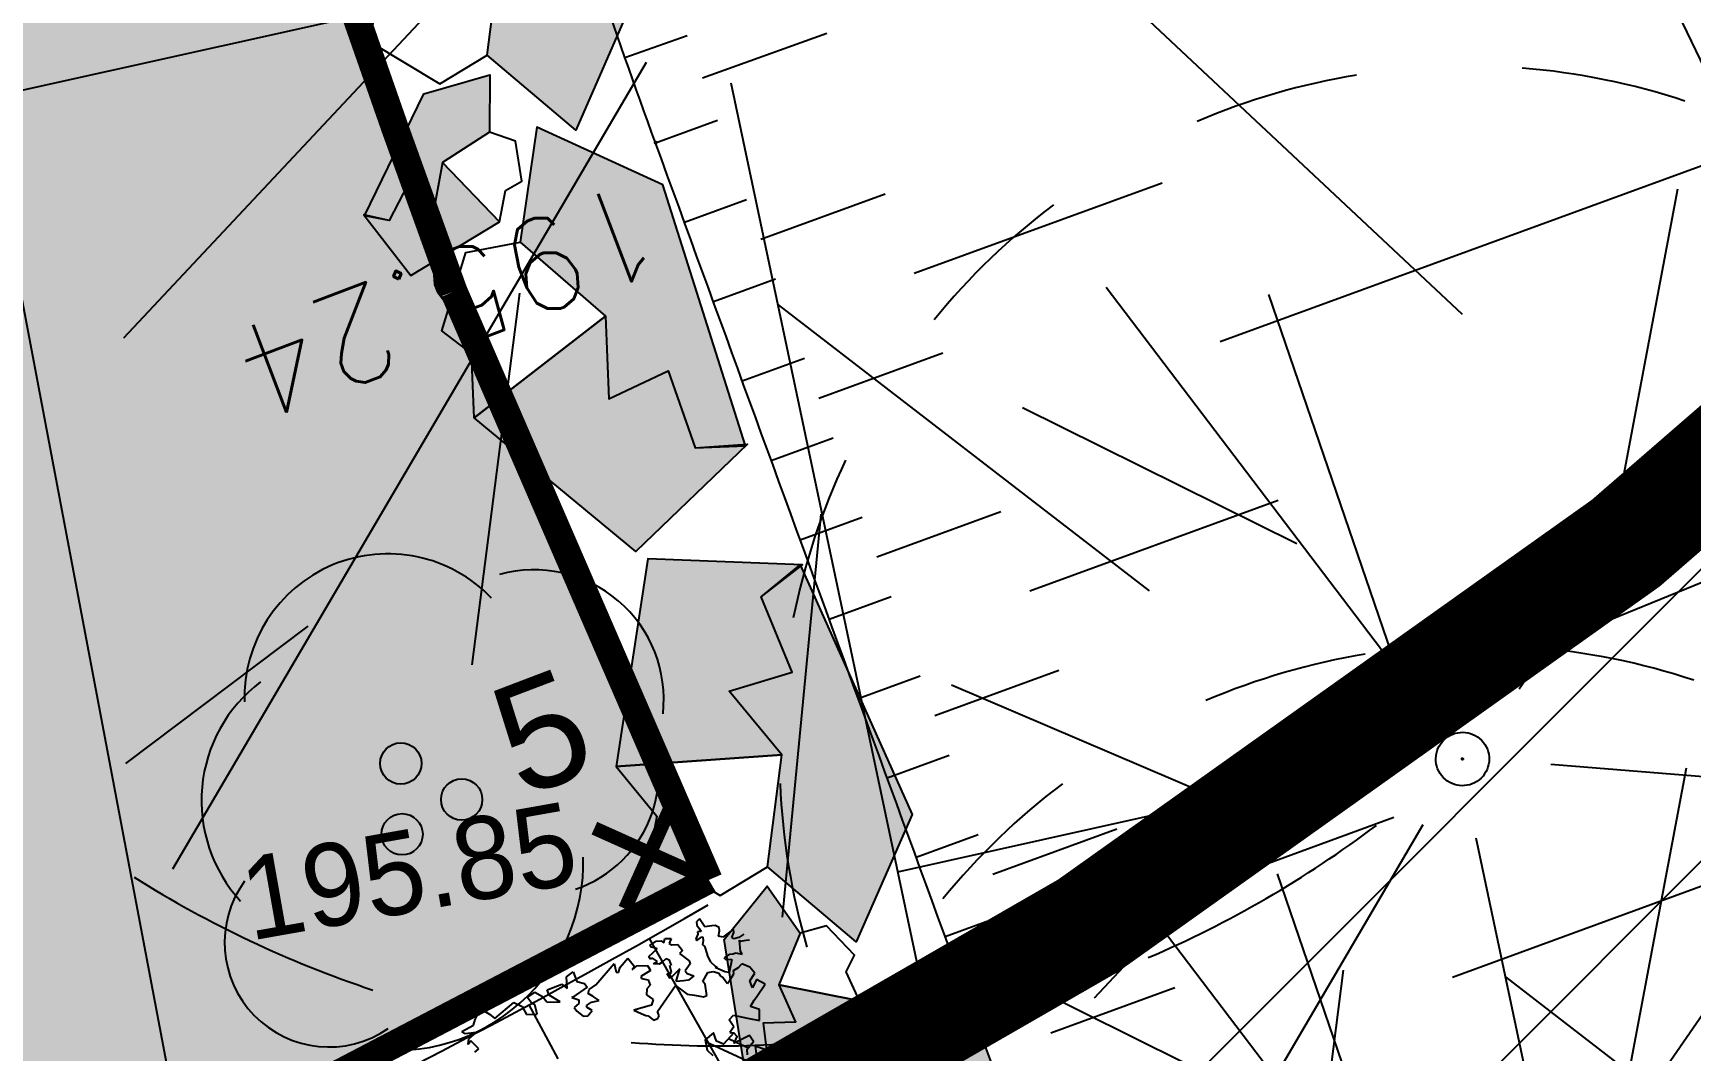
# Model space of a CAD drawing. Header units: metres. Extents: x 1841041 to 1841282, y 5171502 to 5171751.
# Drawn here: x 1841215.43 to 1841221.45, y 5171549.49 to 5171553.18 of the extents above; entities that cross this region are included whole.
import ezdxf
from ezdxf.lldxf.tags import DXFTag

# ---------------------------------------------------------------- set-up
doc = ezdxf.new("R2010")
doc.units = ezdxf.units.M
doc.header["$PDSIZE"] = -0.004
for name, color, linetype, true_color in [('Fond topo - ESPACE_BOISE', 7, 'Continuous', 0x4f7f3f), ('Fond topo - TAL', 7, 'Continuous', 0x7f3f00), ('Fond topo - TAL_HAC', 7, 'Continuous', 0xa57c00), ('Fond topo - VEG', 3, 'Continuous', 0x00ff00), ('SA - arbuste', 7, 'Continuous', 0x008000), ('SA - béton balayé', 7, 'Continuous', 0xc0c0c0), ('SA - clôture', 7, 'DIVISE2', 0x800080), ('SA - EBC', 7, 'Continuous', 0x4f7f3f), ('SA - gazon', 7, 'Continuous', 0xccffcc), ('SA - haie séparative', 7, 'Continuous', 0x008000), ('SA - Limite terrain', 1, 'LIMITE_CADASTRALE', 0xff0000)]:
    doc.layers.add(name, color=color, linetype=linetype, true_color=true_color)
doc.layers.add('Fond topo - P', color=3, linetype='Continuous', lineweight=50, true_color=0x00ff00)
doc.layers.add('Fond topo - Z_500', color=1, linetype='Continuous', lineweight=9, true_color=0xff0000)
for name, color, linetype in [('SA - Bâtiment C', 7, 'Continuous'), ('SA - nivellement', 7, 'Continuous'), ('SA - rochers', 7, 'Continuous'), ('SA - Talus', 7, 'Continuous')]:
    doc.layers.add(name, color=color, linetype=linetype)
doc.styles.add('ArialA', font='arial.ttf')
doc.styles.add('Eurostile', font='arial.ttf')
doc.styles.add('SIMPLEX', font='simplex_.ttf', dxfattribs={"height": 1.25})
tags = doc.linetypes.add('CACHE2', pattern=[4.7625, 3.175, -1.5875]).pattern_tags.tags
tags[6:7] = [DXFTag(74, 4), DXFTag(75, 0), DXFTag(340, '0'), DXFTag(46, 0.0), DXFTag(50, 0.0), DXFTag(44, 0.0), DXFTag(45, 0.0)]
tags[4:5] = [DXFTag(74, 4), DXFTag(75, 0), DXFTag(340, '0'), DXFTag(46, 0.0), DXFTag(50, 0.0), DXFTag(44, 0.0), DXFTag(45, 0.0)]
tags = doc.linetypes.add('DIVISE2', pattern=[15.875, 6.35, -3.175, 0, -3.175, 0, -3.175]).pattern_tags.tags
tags[14:15] = [DXFTag(74, 4), DXFTag(75, 0), DXFTag(340, '0'), DXFTag(46, 0.0), DXFTag(50, 0.0), DXFTag(44, 0.0), DXFTag(45, 0.0)]
tags[12:13] = [DXFTag(74, 4), DXFTag(75, 0), DXFTag(340, '0'), DXFTag(46, 0.0), DXFTag(50, 0.0), DXFTag(44, 0.0), DXFTag(45, 0.0)]
tags[10:11] = [DXFTag(74, 4), DXFTag(75, 0), DXFTag(340, '0'), DXFTag(46, 0.0), DXFTag(50, 0.0), DXFTag(44, 0.0), DXFTag(45, 0.0)]
tags[8:9] = [DXFTag(74, 4), DXFTag(75, 0), DXFTag(340, '0'), DXFTag(46, 0.0), DXFTag(50, 0.0), DXFTag(44, 0.0), DXFTag(45, 0.0)]
tags[6:7] = [DXFTag(74, 4), DXFTag(75, 0), DXFTag(340, '0'), DXFTag(46, 0.0), DXFTag(50, 0.0), DXFTag(44, 0.0), DXFTag(45, 0.0)]
tags[4:5] = [DXFTag(74, 4), DXFTag(75, 0), DXFTag(340, '0'), DXFTag(46, 0.0), DXFTag(50, 0.0), DXFTag(44, 0.0), DXFTag(45, 0.0)]
tags = doc.linetypes.add('L1', pattern=[1, 0.6, -0.4]).pattern_tags.tags
tags[6:7] = [DXFTag(74, 4), DXFTag(75, 0), DXFTag(340, '0'), DXFTag(46, 0.0), DXFTag(50, 0.0), DXFTag(44, 0.0), DXFTag(45, 0.0)]
tags[4:5] = [DXFTag(74, 4), DXFTag(75, 0), DXFTag(340, '0'), DXFTag(46, 0.0), DXFTag(50, 0.0), DXFTag(44, 0.0), DXFTag(45, 0.0)]
tags = doc.linetypes.add('L8', pattern=[0.225, 0.15, -0.075]).pattern_tags.tags
tags[6:7] = [DXFTag(74, 4), DXFTag(75, 0), DXFTag(340, '0'), DXFTag(46, 0.0), DXFTag(50, 0.0), DXFTag(44, 0.0), DXFTag(45, 0.0)]
tags[4:5] = [DXFTag(74, 4), DXFTag(75, 0), DXFTag(340, '0'), DXFTag(46, 0.0), DXFTag(50, 0.0), DXFTag(44, 0.0), DXFTag(45, 0.0)]
tags = doc.linetypes.add('LIMITE_CADASTRALE', pattern=[13, 8, -2, 1, -2]).pattern_tags.tags
tags[10:11] = [DXFTag(74, 4), DXFTag(75, 0), DXFTag(340, '0'), DXFTag(46, 0.0), DXFTag(50, 0.0), DXFTag(44, 0.0), DXFTag(45, 0.0)]
tags[8:9] = [DXFTag(74, 4), DXFTag(75, 0), DXFTag(340, '0'), DXFTag(46, 0.0), DXFTag(50, 0.0), DXFTag(44, 0.0), DXFTag(45, 0.0)]
tags[6:7] = [DXFTag(74, 4), DXFTag(75, 0), DXFTag(340, '0'), DXFTag(46, 0.0), DXFTag(50, 0.0), DXFTag(44, 0.0), DXFTag(45, 0.0)]
tags[4:5] = [DXFTag(74, 4), DXFTag(75, 0), DXFTag(340, '0'), DXFTag(46, 0.0), DXFTag(50, 0.0), DXFTag(44, 0.0), DXFTag(45, 0.0)]

# ---------------------------------------------------------------- blocks, each defined once
blk = doc.blocks.new('MENSURA_TALSYM_6')
at = {"layer": 'SA - Talus'}
for p, q in [((1841218.008, 5171549.2937), (1841217.6673, 5171549.8973)), ((1841217.3348, 5171549.46), (1841217.2294, 5171549.6561))]:
    blk.add_line(p, q, dxfattribs=at)
blk = doc.blocks.new('PTOPO')
at = {"color": 0, "ltscale": 2}
blk.add_point((0, 0), dxfattribs=at)
blk = doc.blocks.new('VEG12')
at = {"color": 0, "ltscale": 2}
for p, q in [((0.01815, 0.05741), (0.10044, 0.47294)), ((0.0575, 0.25344), (0.14552, 0.41471)), ((0.0379, 0.15846), (-0.06593, 0.34415)), ((-0.15879, 0.08602), (-0.24599, 0.28459)), ((0.04981, 0.03382), (0.39157, 0.28589)), ((0.14389, 0.10747), (0.23003, 0.25397)), ((0.29175, 0.20862), (0.39237, 0.2333)), ((0.12292, -0.02993), (0.31723, 0.0554)), ((0.05756, -0.01767), (0.41194, -0.08414))]:
    blk.add_line(p, q, dxfattribs=at)
at = {"ltscale": 2}
for start, end in [(90, 103.84615), (62.30769, 76.15385), (117.69231, 131.53846), (34.61538, 48.46154)]:
    blk.add_arc((0, 0), 0.49698, start, end, dxfattribs=at)
blk = doc.blocks.new('VEG12A')
at = {"color": 0, "ltscale": 2}
for p, q in [((0.0182, 0.0574), (0.1004, 0.4729)), ((0.0379, 0.1585), (-0.0659, 0.3441)), ((0.0498, 0.0338), (0.3916, 0.2859)), ((0.1439, 0.1075), (0.23, 0.254)), ((-0.0523, 0.0298), (-0.3836, 0.2046)), ((0.1229, -0.0299), (0.3172, 0.0554)), ((0.0576, -0.0177), (0.4119, -0.0841)), ((-0.0527, -0.0292), (-0.4124, -0.2566)), ((-0.0936, -0.0498), (-0.2956, -0.0465)), ((0.1841, -0.0476), (0.3231, -0.1928)), ((0.0183, -0.0574), (0.1076, -0.4128)), ((0.0226, -0.0796), (0.0016, -0.3618)), ((-0.1518, -0.0948), (-0.3, -0.3159)), ((0.0537, -0.1885), (0.1973, -0.3567))]:
    blk.add_line(p, q, dxfattribs=at)
at = {"ltscale": 2}
for start, end in [(339.2308, 353.0769), (311.5385, 325.3846), (228.4615, 242.3077), (283.8462, 297.6923), (256.1538, 270)]:
    blk.add_arc((0, 0), 0.497, start, end, dxfattribs=at)
blk = doc.blocks.new('VEG14A')
at = {"ltscale": 2, "flags": 128}
for points in [[(0.5, 0, -1), (-0.5, 0, -1)], [(0.016, 0, -1), (-0.016, 0, -1)]]:
    blk.add_lwpolyline(points, format="xyb", close=True, dxfattribs=at)

msp = doc.modelspace()

# ---------------------------------------------------------------- hatches: boundary and pattern name
at = {"layer": 'SA - béton balayé', "true_color": 0x333333}
h = msp.add_hatch(dxfattribs=at)
h.set_pattern_fill('BETON_BALAYE', color=250, scale=0.5, style=0, pattern_type=2)
h.set_pattern_definition([(0, (0, 0), (1.1, 0.5), [7.5, -1, 2.5, -0.5]), (0, (0.665, 0.25), (-0.5, 0.665), [1.5, -0.165, 3, -0.375]), (0, (0.25, 0.425), (2.6, 0.335), [4, -0.7, 2, -0.5])])
h.paths.add_polyline_path([(1841221.4425, 5171562.6571, -0.037916), (1841223.1022, 5171560.2468), (1841227.4083, 5171550.7086), (1841228.4379, 5171548.4237), (1841230.6315, 5171541.75), (1841231.8213, 5171537.2637), (1841229.1148, 5171536.5462), (1841227.946, 5171540.9533), (1841225.8253, 5171547.4053), (1841222.8621, 5171553.9824), (1841220.6469, 5171558.8987, 0.03635), (1841219.2723, 5171560.8877)])
at = {"layer": 'SA - EBC'}
h = msp.add_hatch(dxfattribs=at)
h.set_pattern_fill('_USER', color=256, scale=0.75, angle=-315, style=0, pattern_type=0)
h.set_pattern_definition([(-315, (0, 0), (-0.53033008589, 0.53033008589), [])])
h.paths.add_polyline_path([(1841240.5342, 5171532.5167), (1841223.8581, 5171528.2481), (1841224.0097, 5171523.7354), (1841215.5463, 5171521.1875), (1841206.8672, 5171520.73), (1841199.2878, 5171522.0787, -0.324865), (1841192.3362, 5171537.7623, -0.281489), (1841198.5927, 5171544.3478), (1841208.0187, 5171546.0887, 0.169529), (1841223.0267, 5171552.9036, 0.334069), (1841223.9329, 5171558.3844, 0.093266), (1841218.1064, 5171565.7848, 0.153139), (1841209.9153, 5171569.3832), (1841196.4605, 5171570.7475), (1841184.6387, 5171572.6656, -0.164253), (1841172.8676, 5171578.8906), (1841170.8744, 5171582.9688), (1841169.2096, 5171588.2339), (1841165.8412, 5171613.2283, 0.439037), (1841171.5195, 5171626.789, -0.093363), (1841170.0247, 5171632.7761, 0.104272), (1841169.1657, 5171635.9257), (1841165.4193, 5171643.5269), (1841173.0074, 5171649.253), (1841177.0456, 5171643.7179), (1841174.916, 5171642.1403), (1841179.5367, 5171635.9048, -0.200983), (1841180.5587, 5171631.7471), (1841180.2922, 5171622.5755), (1841180.7773, 5171620.6485), (1841185.185, 5171612.5773), (1841196.9584, 5171597.3711), (1841207.5565, 5171599.2149, 0.121418), (1841225.0872, 5171583.2677, 0.010183), (1841229.8758, 5171580.7983), (1841223.3758, 5171579.9774), (1841224.0107, 5171569.3768), (1841231.451, 5171569.4027), (1841238.9144, 5171543.8258), (1841240.9558, 5171534.5858)])
at = {"layer": 'SA - gazon'}
for points in [[(1841208.205, 5171549.0308), (1841208.5857, 5171547.0161), (1841211.9527, 5171547.6538, 0.066753), (1841217.8828, 5171550.1095), (1841217.4062, 5171551.2095), (1841216.879, 5171552.4579, -0.010276), (1841216.4363, 5171553.7216, -0.008612), (1841215.2254, 5171557.7588), (1841214.3689, 5171557.597), (1841215.3643, 5171552.3405), (1841213.8678, 5171552.057), (1841214.224, 5171550.1712)], [(1841188.253, 5171541.8933), (1841191.0131, 5171527.3184), (1841190.5219, 5171527.2254), (1841192.2762, 5171518.114), (1841199.8134, 5171519.3932), (1841210.5229, 5171521.4396), (1841228.9906, 5171525.7768), (1841228.7195, 5171526.7426), (1841226.94, 5171526.1547), (1841226.4691, 5171527.306), (1841227.3, 5171527.587), (1841226.4609, 5171529.538), (1841225.1966, 5171532.6181), (1841223.5415, 5171536.8595), (1841222.1712, 5171540.4372), (1841220.9377, 5171543.8565), (1841218.8005, 5171549.7476), (1841218.6669, 5171549.6656, -0.0761), (1841212.1015, 5171546.8678), (1841210.2601, 5171546.5164), (1841210.1107, 5171547.305), (1841208.9306, 5171547.0815), (1841209.0813, 5171546.2914), (1841207.0348, 5171545.9139), (1841205.6457, 5171545.1871), (1841197.078, 5171543.5646), (1841196.9291, 5171544.3506), (1841195.7501, 5171544.1273), (1841195.8989, 5171543.3413)]]:
    msp.add_hatch(color=256, dxfattribs=at).paths.add_polyline_path(points)
at = {"layer": 'SA - rochers', "true_color": 0xbababa}
for points in [[(1841217.1288, 5171553.5106), (1841216.9381, 5171553.7424), (1841217.167, 5171553.8112), (1841217.0535, 5171554.0846), (1841217.1953, 5171554.2012), (1841217.6019, 5171553.2945), (1841217.3991, 5171552.8325), (1841217.0768, 5171553.1045)], [(1841216.9153, 5171552.715), (1841216.8878, 5171552.569), (1841216.789, 5171552.6341), (1841216.7213, 5171552.5042), (1841216.6319, 5171552.521), (1841216.8471, 5171552.9633), (1841217.087, 5171553.033), (1841217.086, 5171552.8242)], [(1841217.5068, 5171552.1568), (1841217.5188, 5171551.8568), (1841217.7354, 5171551.9579), (1841217.8327, 5171551.6784), (1841218.0162, 5171551.6857), (1841217.716, 5171552.6331), (1841217.2571, 5171552.8428), (1841217.1977, 5171552.4252)], [(1841218.1477, 5171550.5632), (1841217.9569, 5171550.795), (1841218.1858, 5171550.8638), (1841218.0724, 5171551.1371), (1841218.2142, 5171551.2538), (1841218.6208, 5171550.3471), (1841218.418, 5171549.885), (1841218.0957, 5171550.1571)], [(1841218.1366, 5171549.7283), (1841218.1979, 5171549.5929), (1841218.0796, 5171549.5896), (1841218.0986, 5171549.4443), (1841218.0157, 5171549.4068), (1841217.9384, 5171549.8926), (1841218.0949, 5171550.0873), (1841218.2138, 5171549.9157)]]:
    msp.add_hatch(color=9, dxfattribs=at).paths.add_polyline_path(points)
at = {"layer": 'SA - rochers'}
for points in [[(1841216.789, 5171552.6341), (1841216.7213, 5171552.5042), (1841216.6292, 5171552.5245), (1841216.7997, 5171552.3041), (1841217.1221, 5171552.4995), (1841216.9153, 5171552.715), (1841216.8878, 5171552.569)], [(1841217.7354, 5171551.9579), (1841217.8327, 5171551.6784), (1841218.0228, 5171551.692), (1841217.6171, 5171551.3015), (1841217.0301, 5171551.7869), (1841217.5068, 5171552.1568), (1841217.5188, 5171551.8568)], [(1841218.1858, 5171550.8638), (1841218.0724, 5171551.1371), (1841218.2233, 5171551.2535), (1841217.6606, 5171551.2748), (1841217.5457, 5171550.5219), (1841218.1477, 5171550.5632), (1841217.9569, 5171550.795)], [(1841218.0796, 5171549.5896), (1841218.0986, 5171549.4443), (1841218.0114, 5171549.4082), (1841218.2776, 5171549.3254), (1841218.4296, 5171549.6704), (1841218.1366, 5171549.7283), (1841218.1979, 5171549.5929)]]:
    msp.add_hatch(color=256, dxfattribs=at).paths.add_polyline_path(points)

# ---------------------------------------------------------------- linework, layer by layer
at = {"layer": 'Fond topo - ESPACE_BOISE', "linetype": 'L1', "ltscale": 2, "const_width": 0.4, "flags": 128}
msp.add_lwpolyline([(1841240.5342, 5171532.5167), (1841223.8581, 5171528.2481), (1841224.0097, 5171523.7354), (1841215.5463, 5171521.1875), (1841206.8672, 5171520.73), (1841199.2878, 5171522.0787, -0.324865), (1841192.3362, 5171537.7623, -0.281489), (1841198.5927, 5171544.3478), (1841208.0187, 5171546.0887, 0.169529), (1841223.0267, 5171552.9036, 0.334069), (1841223.9329, 5171558.3844, 0.093266), (1841218.1064, 5171565.7848, 0.153139), (1841209.9153, 5171569.3832), (1841196.4605, 5171570.7475), (1841184.6387, 5171572.6656, -0.164253), (1841172.8676, 5171578.8906), (1841170.8744, 5171582.9688), (1841169.2096, 5171588.2339), (1841165.8412, 5171613.2283, 0.439037), (1841171.5195, 5171626.789, -0.093363), (1841170.0247, 5171632.7761, 0.104272), (1841169.1657, 5171635.9257), (1841165.4193, 5171643.5269), (1841173.0074, 5171649.253), (1841177.0456, 5171643.7179), (1841174.916, 5171642.1403), (1841179.5367, 5171635.9048, -0.200983), (1841180.5587, 5171631.7471), (1841180.2922, 5171622.5755), (1841180.7773, 5171620.6485), (1841185.185, 5171612.5773), (1841196.9584, 5171597.3711), (1841207.5565, 5171599.2149, 0.121418), (1841225.0872, 5171583.2677, 0.010183), (1841229.8758, 5171580.7983), (1841223.3758, 5171579.9774), (1841224.0107, 5171569.3768), (1841231.451, 5171569.4027), (1841238.9144, 5171543.8258), (1841240.9558, 5171534.5858)], format="xyb", close=True, dxfattribs=at)
at = {"layer": 'Fond topo - TAL', "ltscale": 2, "flags": 128}
msp.add_lwpolyline([(1841220.4174, 5171545.2987, 0.00033), (1841219.806, 5171546.9869, 0.000751), (1841219.0578, 5171549.039, -0.000411), (1841217.6888, 5171552.7862, -0.010174), (1841217.2641, 5171554.0297, -0.003171), (1841216.0084, 5171558.0541, -0.0604), (1841215.7709, 5171559.3942, -0.027761), (1841215.773, 5171562.3469)], format="xyb", dxfattribs=at)
at = {"layer": 'Fond topo - TAL', "linetype": 'L8', "ltscale": 2, "flags": 128}
msp.add_lwpolyline([(1841218.3194, 5171559.6527), (1841224.6163, 5171546.5909)], dxfattribs=at)
at = {"layer": 'Fond topo - TAL_HAC', "ltscale": 2}
for p, q in [((1841217.5778, 5171553.0954), (1841217.8042, 5171553.1753)), ((1841217.8592, 5171553.0219), (1841218.311, 5171553.1839)), ((1841217.6888, 5171552.7862), (1841217.9143, 5171552.8684)), ((1841219.7402, 5171552.065), (1841221.5438, 5171552.7235)), ((1841218.0719, 5171552.4359), (1841218.5229, 5171552.6004)), ((1841218.628, 5171552.3122), (1841219.5299, 5171552.6412)), ((1841217.7939, 5171552.4979), (1841218.0193, 5171552.5801)), ((1841217.899, 5171552.2096), (1841218.1245, 5171552.2918)), ((1841218.0042, 5171551.9213), (1841218.2296, 5171552.0035)), ((1841218.2822, 5171551.8594), (1841218.7331, 5171552.024)), ((1841218.1094, 5171551.633), (1841218.3348, 5171551.7153)), ((1841219.0488, 5171551.1594), (1841219.9505, 5171551.4889)), ((1841218.2146, 5171551.3447), (1841218.44, 5171551.427)), ((1841218.4927, 5171551.2829), (1841218.9435, 5171551.4476)), ((1841218.3199, 5171551.0565), (1841218.5453, 5171551.1388)), ((1841218.7033, 5171550.7065), (1841219.1541, 5171550.8713)), ((1841218.4252, 5171550.7682), (1841218.6506, 5171550.8506)), ((1841218.5305, 5171550.48), (1841218.7559, 5171550.5624)), ((1841220.5841, 5171549.7565), (1841222.3873, 5171550.416)), ((1841219.4702, 5171550.0069), (1841220.3718, 5171550.3368)), ((1841218.6359, 5171550.1918), (1841218.8613, 5171550.2742)), ((1841218.914, 5171550.1301), (1841219.3648, 5171550.295)), ((1841218.7413, 5171549.9036), (1841218.9667, 5171549.986)), ((1841219.1249, 5171549.5538), (1841219.5757, 5171549.7188)), ((1841218.8468, 5171549.6154), (1841219.0722, 5171549.6979))]:
    msp.add_line(p, q, dxfattribs=at)
at = {"layer": 'SA - arbuste', "color": 18, "true_color": 0x4c0000}
for centre in [(1841216.7635, 5171550.5323), (1841216.9846, 5171550.4014), (1841216.768, 5171550.2751)]:
    msp.add_circle(centre, 0.075, dxfattribs=at)
at = {"layer": 'SA - arbuste', "ltscale": 0.8}
for centre, radius, start, end in [((1841216.7165, 5171550.7727), 0.5209, 43.62855, 181.84582), ((1841217.2474, 5171550.7642), 0.4716, 353.70786, 105.35831), ((1841216.579, 5171550.3975), 0.5398, 127.04846, 222.55566), ((1841217.2553, 5171550.4985), 0.446, 288.60673, 33.0112), ((1841216.7427, 5171550.1741), 0.6841, 261.76134, 1.46738), ((1841216.5025, 5171549.8819), 0.3791, 143.99327, 304.47574)]:
    msp.add_arc(centre, radius, start, end, dxfattribs=at)
at = {"layer": 'SA - Bâtiment C', "linetype": 'CACHE2', "ltscale": 0.25, "elevation": 0, "flags": 128}
msp.add_lwpolyline([(1841208.6526, 5171549.6242), (1841209.0434, 5171547.5609), (1841216.019, 5171548.8837), (1841214.83, 5171555.1621), (1841212.8434, 5171554.7869)], dxfattribs=at)
at = {"layer": 'SA - clôture', "ltscale": 0.1, "const_width": 0.1, "elevation": 0, "flags": 128}
msp.add_lwpolyline([(1841210.6917, 5171565.8609), (1841213.5261, 5171564.8513), (1841215.0884, 5171563.4402), (1841214.9548, 5171560.2501, 0.006611), (1841214.9828, 5171559.3127, 0.060944), (1841215.1975, 5171557.8279, 0.00337), (1841216.3358, 5171554.0206, 0.007256), (1841216.9562, 5171552.2459), (1841217.8828, 5171550.1095, -0.066753), (1841211.9527, 5171547.6538), (1841210.0114, 5171547.2861)], format="xyb", dxfattribs=at)
at = {"layer": 'SA - haie séparative', "ltscale": 0.34992}
for p, q in [((1841217.8483, 5171549.9677), (1841217.8381, 5171549.9578)), ((1841217.8381, 5171549.9578), (1841217.8394, 5171549.9456)), ((1841217.8675, 5171549.9391), (1841217.8483, 5171549.9677)), ((1841217.719, 5171549.8805), (1841217.7226, 5171549.8966)), ((1841217.7226, 5171549.8966), (1841217.7457, 5171549.8973)), ((1841217.7457, 5171549.8973), (1841217.7382, 5171549.8788)), ((1841217.8363, 5171549.8976), (1841217.8356, 5171549.894)), ((1841217.8356, 5171549.894), (1841217.8384, 5171549.8898)), ((1841217.843, 5171549.9128), (1841217.8363, 5171549.8976)), ((1841217.8384, 5171549.8898), (1841217.8575, 5171549.9026)), ((1841217.8394, 5171549.9456), (1841217.8486, 5171549.9319)), ((1841217.855, 5171549.9223), (1841217.841, 5171549.9214)), ((1841217.841, 5171549.9214), (1841217.843, 5171549.9128)), ((1841217.8486, 5171549.9319), (1841217.855, 5171549.9223)), ((1841217.8575, 5171549.9026), (1841217.861, 5171549.9019)), ((1841217.861, 5171549.9019), (1841217.8622, 5171549.8897)), ((1841217.8929, 5171549.9424), (1841217.8675, 5171549.9391)), ((1841217.9051, 5171549.9436), (1841217.8929, 5171549.9424)), ((1841217.9203, 5171549.9369), (1841217.9051, 5171549.9436)), ((1841217.9177, 5171549.9053), (1841217.9215, 5171549.9247)), ((1841217.9336, 5171549.9022), (1841217.9177, 5171549.9053)), ((1841217.9215, 5171549.9247), (1841217.9203, 5171549.9369)), ((1841217.9724, 5171549.9312), (1841217.9336, 5171549.9022)), ((1841217.9663, 5171549.9003), (1841217.9737, 5171549.919)), ((1841217.9735, 5171549.8952), (1841217.9663, 5171549.9003)), ((1841217.9737, 5171549.919), (1841217.9724, 5171549.9312)), ((1841217.991, 5171549.9), (1841217.9735, 5171549.8952)), ((1841218.0101, 5171549.9127), (1841217.991, 5171549.9)), ((1841217.9939, 5171549.8911), (1841217.9967, 5171549.8869)), ((1841217.9975, 5171549.8491), (1841217.9939, 5171549.8911)), ((1841217.9967, 5171549.8869), (1841218.0177, 5171549.891)), ((1841218.0177, 5171549.891), (1841218.0299, 5171549.8922)), ((1841217.6649, 5171549.8312), (1841217.6948, 5171549.8598)), ((1841217.6712, 5171549.8213), (1841217.6649, 5171549.8312)), ((1841217.6681, 5171549.8716), (1841217.6917, 5171549.8866)), ((1841217.6725, 5171549.8648), (1841217.6681, 5171549.8716)), ((1841217.6836, 5171549.8623), (1841217.6725, 5171549.8648)), ((1841217.6948, 5171549.8598), (1841217.6836, 5171549.8623)), ((1841217.6917, 5171549.8866), (1841217.7097, 5171549.8884)), ((1841217.7097, 5171549.8884), (1841217.719, 5171549.8805)), ((1841217.7382, 5171549.8788), (1841217.7464, 5171549.8743)), ((1841217.7464, 5171549.8743), (1841217.7694, 5171549.8751)), ((1841217.7694, 5171549.8751), (1841217.7874, 5171549.8534)), ((1841217.7874, 5171549.8534), (1841217.7756, 5171549.8417)), ((1841217.7756, 5171549.8417), (1841217.811, 5171549.8162)), ((1841217.8622, 5171549.8897), (1841217.8591, 5171549.8738)), ((1841217.8591, 5171549.8738), (1841217.8663, 5171549.8687)), ((1841217.8663, 5171549.8687), (1841217.8768, 5171549.8381)), ((1841217.8768, 5171549.8381), (1841217.8761, 5171549.8346)), ((1841217.8761, 5171549.8346), (1841217.8882, 5171549.812)), ((1841217.9397, 5171549.8266), (1841217.9588, 5171549.8393)), ((1841217.9588, 5171549.8393), (1841217.9711, 5171549.8414)), ((1841217.9711, 5171549.8414), (1841217.98, 5171549.8443)), ((1841217.98, 5171549.8443), (1841218.0038, 5171549.8396)), ((1841218.0038, 5171549.8396), (1841217.9975, 5171549.8491)), ((1841217.3655, 5171549.7577), (1841217.3898, 5171549.7753)), ((1841217.3898, 5171549.7753), (1841217.4025, 5171549.7406)), ((1841217.4722, 5171549.7288), (1841217.5388, 5171549.8061)), ((1841217.5388, 5171549.8061), (1841217.5457, 5171549.7741)), ((1841217.5457, 5171549.7741), (1841217.5546, 5171549.7735)), ((1841217.5546, 5171549.7735), (1841217.5608, 5171549.7931)), ((1841217.5608, 5171549.7931), (1841217.5883, 5171549.8253)), ((1841217.5883, 5171549.8253), (1841217.6129, 5171549.795)), ((1841217.6039, 5171549.783), (1841217.6205, 5171549.7978)), ((1841217.6129, 5171549.795), (1841217.6039, 5171549.783)), ((1841217.6205, 5171549.7978), (1841217.6595, 5171549.7987)), ((1841217.6709, 5171549.7808), (1841217.6357, 5171549.7592)), ((1841217.6595, 5171549.7987), (1841217.6709, 5171549.7808)), ((1841217.6781, 5171549.8256), (1841217.6712, 5171549.8213)), ((1841217.6955, 5171549.8133), (1841217.6781, 5171549.8256)), ((1841217.6818, 5171549.8046), (1841217.6955, 5171549.8133)), ((1841217.7018, 5171549.8034), (1841217.6818, 5171549.8046)), ((1841217.7117, 5171549.8096), (1841217.7018, 5171549.8034)), ((1841217.7265, 5171549.8233), (1841217.7117, 5171549.8096)), ((1841217.7396, 5171549.8178), (1841217.7265, 5171549.8233)), ((1841217.7317, 5171549.768), (1841217.7474, 5171549.7736)), ((1841217.7472, 5171549.7991), (1841217.7396, 5171549.8178)), ((1841217.7474, 5171549.7736), (1841217.7412, 5171549.7985)), ((1841217.7772, 5171549.7872), (1841217.7424, 5171549.7512)), ((1841217.7641, 5171549.7405), (1841217.7772, 5171549.7872)), ((1841217.8143, 5171549.8043), (1841217.797, 5171549.7795)), ((1841217.797, 5171549.7795), (1841217.8033, 5171549.7696)), ((1841217.8033, 5171549.7696), (1841217.8276, 5171549.7616)), ((1841217.811, 5171549.8162), (1841217.8143, 5171549.8043)), ((1841217.8602, 5171549.741), (1841217.8789, 5171549.7737)), ((1841217.8789, 5171549.7737), (1841217.8999, 5171549.7767)), ((1841217.8882, 5171549.812), (1841217.9053, 5171549.7966)), ((1841217.8999, 5171549.7767), (1841217.9194, 5171549.7704)), ((1841217.9053, 5171549.7966), (1841217.9126, 5171549.7915)), ((1841217.9407, 5171549.7759), (1841217.906, 5171549.791)), ((1841217.9194, 5171549.7704), (1841217.9222, 5171549.7628)), ((1841217.9424, 5171549.8214), (1841217.9397, 5171549.8266)), ((1841217.9566, 5171549.7727), (1841217.9407, 5171549.7759)), ((1841217.9424, 5171549.8214), (1841217.9661, 5171549.8204)), ((1841217.9661, 5171549.8204), (1841217.9566, 5171549.7727)), ((1841217.9724, 5171549.7803), (1841217.9903, 5171549.7917)), ((1841217.9731, 5171549.7681), (1841217.9724, 5171549.7803)), ((1841217.9903, 5171549.7917), (1841218.0027, 5171549.8049)), ((1841218.031, 5171549.7932), (1841218.0027, 5171549.8049)), ((1841218.0497, 5171549.7713), (1841218.031, 5171549.7932)), ((1841218.0314, 5171549.7425), (1841218.0497, 5171549.7713)), ((1841217.2954, 5171549.7109), (1841217.3487, 5171549.7304)), ((1841217.3026, 5171549.6914), (1841217.2954, 5171549.7109)), ((1841217.3487, 5171549.7304), (1841217.3677, 5171549.7153)), ((1841217.3677, 5171549.7153), (1841217.3655, 5171549.7577)), ((1841217.4408, 5171549.7201), (1841217.3889, 5171549.6838)), ((1841217.4025, 5171549.7406), (1841217.431, 5171549.7338)), ((1841217.431, 5171549.7338), (1841217.4408, 5171549.7201)), ((1841217.4446, 5171549.6966), (1841217.4479, 5171549.7112)), ((1841217.4479, 5171549.7112), (1841217.4722, 5171549.7288)), ((1841217.6357, 5171549.7592), (1841217.6385, 5171549.7516)), ((1841217.6385, 5171549.7516), (1841217.6623, 5171549.7469)), ((1841217.657, 5171549.7142), (1841217.6565, 5171549.692)), ((1841217.6694, 5171549.7274), (1841217.657, 5171549.7142)), ((1841217.6623, 5171549.7469), (1841217.6694, 5171549.7274)), ((1841217.696, 5171549.6316), (1841217.7609, 5171549.7265)), ((1841217.7424, 5171549.7512), (1841217.7317, 5171549.768)), ((1841217.7609, 5171549.7265), (1841217.7845, 5171549.7093)), ((1841217.7909, 5171549.7436), (1841217.7641, 5171549.7405)), ((1841217.7845, 5171549.7093), (1841217.8035, 5171549.6942)), ((1841217.809, 5171549.7455), (1841217.7909, 5171549.7436)), ((1841217.8276, 5171549.7616), (1841217.809, 5171549.7455)), ((1841217.8688, 5171549.7307), (1841217.8602, 5171549.741)), ((1841217.8752, 5171549.6898), (1841217.8688, 5171549.7307)), ((1841217.9222, 5171549.7628), (1841217.9342, 5171549.7538)), ((1841217.9342, 5171549.7538), (1841217.9502, 5171549.7338)), ((1841217.9502, 5171549.7338), (1841217.9592, 5171549.7457)), ((1841217.9592, 5171549.7457), (1841217.9731, 5171549.7681)), ((1841218.0408, 5171549.7171), (1841218.0314, 5171549.7425)), ((1841218.0555, 5171549.7475), (1841218.0408, 5171549.7171)), ((1841218.0877, 5171549.7306), (1841218.0555, 5171549.7475)), ((1841218.0568, 5171549.6866), (1841218.0877, 5171549.7306)), ((1841217.1046, 5171549.6061), (1841217.1743, 5171549.6644)), ((1841217.1743, 5171549.6644), (1841217.2047, 5171549.6497)), ((1841217.2047, 5171549.6497), (1841217.2201, 5171549.6208)), ((1841217.2231, 5171549.6833), (1841217.2507, 5171549.7021)), ((1841217.2406, 5171549.659), (1841217.2231, 5171549.6833)), ((1841217.2498, 5171549.6576), (1841217.2406, 5171549.659)), ((1841217.2591, 5171549.6217), (1841217.2498, 5171549.6576)), ((1841217.2507, 5171549.7021), (1841217.2785, 5171549.6864)), ((1841217.2785, 5171549.6864), (1841217.2945, 5171549.6664)), ((1841217.2945, 5171549.6664), (1841217.3168, 5171549.6659)), ((1841217.3424, 5171549.6667), (1841217.3026, 5171549.6914)), ((1841217.3168, 5171549.6659), (1841217.3424, 5171549.6667)), ((1841217.3889, 5171549.6838), (1841217.3847, 5171549.6822)), ((1841217.3847, 5171549.6822), (1841217.4097, 5171549.6742)), ((1841217.4098, 5171549.6608), (1841217.3932, 5171549.646)), ((1841217.4097, 5171549.6742), (1841217.4098, 5171549.6608)), ((1841217.4383, 5171549.654), (1841217.4561, 5171549.6653)), ((1841217.4411, 5171549.6463), (1841217.4383, 5171549.654)), ((1841217.4621, 5171549.6857), (1841217.4446, 5171549.6966)), ((1841217.4561, 5171549.6653), (1841217.4844, 5171549.6719)), ((1841217.4844, 5171549.6719), (1841217.4621, 5171549.6857)), ((1841217.6739, 5171549.6552), (1841217.6106, 5171549.6367)), ((1841217.6565, 5171549.692), (1841217.6801, 5171549.6748)), ((1841217.6801, 5171549.6748), (1841217.6739, 5171549.6552)), ((1841217.8035, 5171549.6942), (1841217.8307, 5171549.6908)), ((1841217.8307, 5171549.6908), (1841217.8633, 5171549.6855)), ((1841217.8633, 5171549.6855), (1841217.8752, 5171549.6898)), ((1841218.034, 5171549.6494), (1841218.0476, 5171549.6726)), ((1841218.0665, 5171549.6393), (1841218.034, 5171549.6494)), ((1841218.0476, 5171549.6726), (1841218.0568, 5171549.6866)), ((1841217.0281, 5171549.5818), (1841217.0337, 5171549.6031)), ((1841217.0337, 5171549.6031), (1841217.0391, 5171549.6147)), ((1841217.0391, 5171549.6147), (1841217.0609, 5171549.6361)), ((1841217.0609, 5171549.6361), (1841217.0853, 5171549.6221)), ((1841217.0853, 5171549.6221), (1841217.1046, 5171549.6061)), ((1841217.2201, 5171549.6208), (1841217.2591, 5171549.6217)), ((1841217.3932, 5171549.646), (1841217.403, 5171549.6324)), ((1841217.403, 5171549.6324), (1841217.4266, 5171549.6151)), ((1841217.4266, 5171549.6151), (1841217.4434, 5171549.6165)), ((1841217.4585, 5171549.6355), (1841217.4411, 5171549.6463)), ((1841217.4434, 5171549.6165), (1841217.4585, 5171549.6355)), ((1841217.6106, 5171549.6367), (1841217.6372, 5171549.6244)), ((1841217.6372, 5171549.6244), (1841217.6534, 5171549.6169)), ((1841217.6534, 5171549.6169), (1841217.6626, 5171549.6155)), ((1841217.6626, 5171549.6155), (1841217.6816, 5171549.6004)), ((1841217.6816, 5171549.6004), (1841217.6968, 5171549.606)), ((1841217.7016, 5171549.6164), (1841217.696, 5171549.6316)), ((1841217.6968, 5171549.606), (1841217.7016, 5171549.6164)), ((1841217.9565, 5171549.6017), (1841217.9726, 5171549.6182)), ((1841217.9739, 5171549.5755), (1841217.9565, 5171549.6017)), ((1841217.9726, 5171549.6182), (1841218.0233, 5171549.608)), ((1841218.0233, 5171549.608), (1841218.0669, 5171549.5991)), ((1841218.0669, 5171549.5991), (1841218.0665, 5171549.6393)), ((1841216.9846, 5171549.5591), (1841217.0281, 5171549.5818)), ((1841216.9974, 5171549.5504), (1841216.9846, 5171549.5591)), ((1841217.0377, 5171549.5556), (1841216.9974, 5171549.5504)), ((1841217.0086, 5171549.5123), (1841217.0108, 5171549.5323)), ((1841217.0108, 5171549.5323), (1841217.0377, 5171549.5556)), ((1841217.9739, 5171549.5755), (1841217.9591, 5171549.5556)), ((1841217.9591, 5171549.5556), (1841217.9739, 5171549.5544)), ((1841217.0173, 5171549.5251), (1841217.0086, 5171549.5123)), ((1841217.0469, 5171549.4966), (1841217.0173, 5171549.5251)), ((1841217.0322, 5171549.4845), (1841217.0469, 5171549.4966))]:
    msp.add_line(p, q, dxfattribs=at)
at = {"layer": 'SA - haie séparative', "ltscale": 0.34992, "elevation": 0, "flags": 128}
for points in [[(1841218.0226, 5171549.4744), (1841218.0219, 5171549.4943), (1841218.045, 5171549.5229), (1841218.0304, 5171549.5444), (1841217.9742, 5171549.517), (1841217.9855, 5171549.5413), (1841217.9739, 5171549.5544), (1841217.9353, 5171549.5133), (1841217.911, 5171549.5245), (1841217.9001, 5171549.5541), (1841217.869, 5171549.5292), (1841217.8761, 5171549.4915), (1841217.8967, 5171549.4722)], [(1841217.9543, 5171549.5335), (1841217.977, 5171549.523)], [(1841217.9543, 5171549.5335), (1841217.977, 5171549.523)], [(1841217.8702, 5171549.5228), (1841218.1006, 5171549.4163)], [(1841217.8702, 5171549.5228), (1841218.1006, 5171549.4163)], [(1841217.9819, 5171549.5208), (1841218.0266, 5171549.5001)], [(1841217.9819, 5171549.5208), (1841218.0266, 5171549.5001)], [(1841218.0824, 5171549.4762), (1841218.0898, 5171549.4924), (1841218.0515, 5171549.5052), (1841218.0543, 5171549.4793)]]:
    msp.add_lwpolyline(points, dxfattribs=at)
at = {"layer": 'SA - Limite terrain', "ltscale": 0.5}
msp.add_open_spline([(1841077.1485, 5171583.5529), (1841078.8191, 5171584.5954), (1841080.4897, 5171585.6379), (1841083.6639, 5171586.8607), (1841086.8381, 5171588.0834), (1841093.7112, 5171590.7349), (1841100.5843, 5171593.3863), (1841105.8354, 5171595.3795), (1841111.0864, 5171597.3727), (1841112.7835, 5171598.0158), (1841114.4805, 5171598.6589), (1841120.1437, 5171600.7977), (1841125.8069, 5171602.9364), (1841137.9788, 5171607.5816), (1841150.1507, 5171612.2269), (1841152.2407, 5171613.0169), (1841154.3307, 5171613.8069), (1841157.6242, 5171615.0086), (1841160.9178, 5171616.2103), (1841160.8937, 5171617.2726), (1841160.8697, 5171618.335), (1841160.8424, 5171619.2418), (1841160.815, 5171620.1487), (1841160.7877, 5171621.0555), (1841160.7604, 5171621.9624), (1841160.713, 5171623.5339), (1841160.6657, 5171625.1055), (1841160.6499, 5171625.6293), (1841160.6341, 5171626.1532), (1841160.5837, 5171627.2535), (1841160.5332, 5171628.3538), (1841160.518, 5171628.6854), (1841160.5028, 5171629.0171), (1841160.4802, 5171629.5105), (1841160.4576, 5171630.0038), (1841160.0075, 5171632.9962), (1841159.5574, 5171635.9885), (1841161.4156, 5171637.1289), (1841163.2737, 5171638.2693), (1841163.062, 5171638.6198), (1841162.8502, 5171638.9702), (1841163.1316, 5171639.1783), (1841163.413, 5171639.3865), (1841163.4664, 5171639.3345), (1841163.5199, 5171639.2825), (1841164.0378, 5171639.6824), (1841164.5557, 5171640.0822), (1841164.6484, 5171639.9622), (1841164.7411, 5171639.8421), (1841166.3443, 5171640.4782), (1841167.7831, 5171641.5484), (1841166.8333, 5171642.7817), (1841165.8835, 5171644.0151), (1841169.4358, 5171646.6928), (1841172.988, 5171649.3705), (1841174.7541, 5171650.7018), (1841176.5201, 5171652.0331), (1841176.562, 5171652.0654), (1841176.6038, 5171652.0977), (1841176.5828, 5171652.125), (1841176.5618, 5171652.1523), (1841191.1783, 5171663.3819), (1841205.7948, 5171674.6116), (1841207.539, 5171675.9573), (1841209.2831, 5171677.303), (1841213.68, 5171676.8693), (1841218.0769, 5171676.4356), (1841224.138, 5171669.2197), (1841230.1992, 5171662.0037), (1841229.4551, 5171661.4123), (1841228.7111, 5171660.8209), (1841230.314, 5171658.673), (1841231.9169, 5171656.5251), (1841232.0432, 5171656.6166), (1841232.1695, 5171656.7082), (1841232.3724, 5171656.4283), (1841232.5753, 5171656.1483), (1841232.4514, 5171656.0585), (1841232.3275, 5171655.9687), (1841232.663, 5171655.5059), (1841232.9985, 5171655.043), (1841233.051, 5171655.0811), (1841233.1035, 5171655.1191), (1841233.5076, 5171654.2972), (1841234.3715, 5171654.7513), (1841235.0886, 5171655.2417), (1841235.8057, 5171655.7322), (1841235.7432, 5171655.8327), (1841235.6807, 5171655.9332), (1841236.0049, 5171656.1415), (1841236.3292, 5171656.3499), (1841236.5301, 5171656.0268), (1841236.7311, 5171655.7038), (1841236.6898, 5171655.6773), (1841236.6486, 5171655.6508), (1841240.8585, 5171649.0812), (1841245.0684, 5171642.5117), (1841245.3158, 5171642.1368), (1841245.5633, 5171641.7618), (1841246.3679, 5171640.4536), (1841247.1726, 5171639.1454), (1841247.7766, 5171638.0928), (1841248.3805, 5171637.0401), (1841248.9658, 5171636.0263), (1841249.5511, 5171635.0124), (1841249.7169, 5171634.7035), (1841249.8827, 5171634.3945), (1841250.3986, 5171633.3142), (1841250.9146, 5171632.2339), (1841251.4065, 5171631.065), (1841251.8984, 5171629.8962), (1841252.5682, 5171628.1006), (1841253.238, 5171626.3049), (1841253.5633, 5171625.3756), (1841253.8886, 5171624.4462), (1841254.2654, 5171623.3404), (1841254.6421, 5171622.2346), (1841255.1339, 5171620.7027), (1841255.6257, 5171619.1708), (1841256.9719, 5171614.6021), (1841258.3181, 5171610.0335), (1841260.0183, 5171603.9559), (1841261.7184, 5171597.8783), (1841261.6486, 5171597.4706), (1841261.5788, 5171597.0629), (1841255.2305, 5171594.5841), (1841248.8823, 5171592.1053), (1841248.7762, 5171592.3267), (1841248.67, 5171592.548), (1841246.7837, 5171591.7467), (1841244.8973, 5171590.9453), (1841242.7247, 5171590.0224), (1841240.552, 5171589.0994), (1841236.9326, 5171587.6621), (1841233.3131, 5171586.2248), (1841233.4918, 5171583.1089), (1841233.6705, 5171579.9929), (1841236.3231, 5171570.9165), (1841238.9758, 5171561.8401), (1841241.5125, 5171558.1334), (1841244.0493, 5171554.4266), (1841242.9225, 5171553.1247), (1841241.7958, 5171551.8228), (1841241.4101, 5171551.3561), (1841241.0244, 5171550.8893), (1841240.7134, 5171550.2654), (1841240.4024, 5171549.6415), (1841239.986, 5171547.8083), (1841239.5697, 5171545.9751), (1841239.5343, 5171544.7172), (1841239.4989, 5171543.4594), (1841239.6922, 5171542.3478), (1841239.8855, 5171541.2363), (1841240.0814, 5171539.9232), (1841240.2774, 5171538.6102), (1841240.9117, 5171536.095), (1841241.5461, 5171533.5798), (1841243.0137, 5171531.5005), (1841244.4813, 5171529.4212), (1841227.5122, 5171525.4612), (1841210.5431, 5171521.5012), (1841206.6038, 5171520.7482), (1841202.6644, 5171519.9952), (1841201.2494, 5171519.7229), (1841199.8344, 5171519.4507), (1841198.3954, 5171519.2013), (1841196.9565, 5171518.9519), (1841194.0891, 5171518.4581), (1841191.2218, 5171517.9643), (1841187.4601, 5171517.2206), (1841183.6984, 5171516.4768), (1841181.4913, 5171516.1096), (1841179.2842, 5171515.7423), (1841171.6216, 5171514.4506), (1841163.959, 5171513.1588), (1841163.6599, 5171515.6357), (1841163.3609, 5171518.1125), (1841161.4246, 5171520.351), (1841159.4883, 5171522.5896), (1841159.2311, 5171523.5567), (1841158.9739, 5171524.5238), (1841157.9666, 5171529.9426), (1841156.9592, 5171535.3614), (1841153.722, 5171536.2537), (1841150.4848, 5171537.1461), (1841149.6939, 5171541.1018), (1841148.9031, 5171545.0575), (1841151.559, 5171547.0944), (1841154.2149, 5171549.1313), (1841153.1972, 5171554.379), (1841152.1794, 5171559.6267), (1841150.2617, 5171559.1731), (1841148.3439, 5171558.7194), (1841148.3324, 5171558.7681), (1841148.3209, 5171558.8167), (1841145.0571, 5171557.9919), (1841141.7932, 5171557.167), (1841136.4846, 5171555.8638), (1841131.1761, 5171554.5605), (1841120.4886, 5171551.958), (1841109.8011, 5171549.3555), (1841104.9463, 5171548.1603), (1841100.0914, 5171546.9651), (1841095.6613, 5171545.873), (1841091.2312, 5171544.7809), (1841091.1558, 5171544.6421), (1841091.0804, 5171544.5033), (1841088.9329, 5171543.9538), (1841086.7854, 5171543.4043), (1841084.885, 5171542.9306), (1841082.9845, 5171542.4569), (1841083.0353, 5171542.2607), (1841083.0861, 5171542.0645), (1841079.4525, 5171541.1726), (1841075.8188, 5171540.2807), (1841074.9605, 5171551.0465), (1841074.1023, 5171561.8123), (1841074.1422, 5171561.8151), (1841074.1821, 5171561.818), (1841074.0405, 5171563.7762), (1841073.8989, 5171565.7344), (1841073.8844, 5171565.9339), (1841073.87, 5171566.1334), (1841073.6013, 5171569.4277), (1841073.3326, 5171572.722), (1841073.3386, 5171574.6786), (1841073.3446, 5171576.6352), (1841073.9647, 5171578.5359), (1841074.5847, 5171580.4367), (1841075.8666, 5171581.9948), (1841077.1485, 5171583.5529)], degree=2, knots=[0, 0, 0, 0.01, 0.01, 0.02, 0.02, 0.03, 0.03, 0.04, 0.04, 0.05, 0.05, 0.06, 0.06, 0.07, 0.07, 0.08, 0.08, 0.09, 0.09, 0.1, 0.1, 0.11, 0.11, 0.12, 0.12, 0.13, 0.13, 0.14, 0.14, 0.15, 0.15, 0.16, 0.16, 0.17, 0.17, 0.18, 0.18, 0.19, 0.19, 0.2, 0.2, 0.21, 0.21, 0.22, 0.22, 0.23, 0.23, 0.24, 0.24, 0.25, 0.25, 0.26, 0.26, 0.27, 0.27, 0.28, 0.28, 0.29, 0.29, 0.3, 0.3, 0.31, 0.31, 0.32, 0.32, 0.33, 0.33, 0.34, 0.34, 0.35, 0.35, 0.36, 0.36, 0.37, 0.37, 0.38, 0.38, 0.39, 0.39, 0.4, 0.4, 0.41, 0.41, 0.42, 0.42, 0.43, 0.43, 0.44, 0.44, 0.45, 0.45, 0.46, 0.46, 0.47, 0.47, 0.48, 0.48, 0.49, 0.49, 0.5, 0.5, 0.51, 0.51, 0.52, 0.52, 0.53, 0.53, 0.54, 0.54, 0.55, 0.55, 0.56, 0.56, 0.57, 0.57, 0.58, 0.58, 0.59, 0.59, 0.6, 0.6, 0.61, 0.61, 0.62, 0.62, 0.63, 0.63, 0.64, 0.64, 0.65, 0.65, 0.66, 0.66, 0.67, 0.67, 0.68, 0.68, 0.69, 0.69, 0.7, 0.7, 0.71, 0.71, 0.72, 0.72, 0.73, 0.73, 0.74, 0.74, 0.75, 0.75, 0.76, 0.76, 0.77, 0.77, 0.78, 0.78, 0.79, 0.79, 0.8, 0.8, 0.81, 0.81, 0.82, 0.82, 0.83, 0.83, 0.84, 0.84, 0.85, 0.85, 0.86, 0.86, 0.87, 0.87, 0.88, 0.88, 0.89, 0.89, 0.9, 0.9, 0.91, 0.91, 0.92, 0.92, 0.93, 0.93, 0.94, 0.94, 0.95, 0.95, 0.96, 0.96, 0.97, 0.97, 0.98, 0.98, 0.99, 0.99, 1, 1, 1.01, 1.01, 1.02, 1.02, 1.03, 1.03, 1.04, 1.04, 1.05, 1.05, 1.06, 1.06, 1.07, 1.07, 1.08, 1.08, 1.09, 1.09, 1.1, 1.1, 1.11, 1.11, 1.12, 1.12, 1.13, 1.13, 1.14, 1.14, 1.15, 1.15, 1.15], dxfattribs=at)
at = {"layer": 'SA - nivellement', "const_width": 0.05, "elevation": 0, "flags": 128}
for points in [[(1841217.578, 5171550.005), (1841217.7592, 5171550.4086)], [(1841217.8704, 5171550.1162), (1841217.4668, 5171550.2974)]]:
    msp.add_lwpolyline(points, dxfattribs=at)
at = {"layer": 'SA - rochers', "ltscale": 0.5, "elevation": 0, "flags": 128}
for points in [[(1841217.1288, 5171553.5106), (1841216.9381, 5171553.7424), (1841217.167, 5171553.8112), (1841217.0535, 5171554.0846), (1841217.1953, 5171554.2012), (1841217.6019, 5171553.2945), (1841217.3991, 5171552.8325), (1841217.0768, 5171553.1045)], [(1841217.0768, 5171553.1045), (1841217.1288, 5171553.5106), (1841216.5268, 5171553.4693), (1841216.6753, 5171553.2888), (1841216.6498, 5171553.1542), (1841216.9047, 5171553.0008)], [(1841217.5068, 5171552.1568), (1841217.5188, 5171551.8568), (1841217.7354, 5171551.9579), (1841217.8327, 5171551.6784), (1841218.0162, 5171551.6857), (1841217.716, 5171552.6331), (1841217.2571, 5171552.8428), (1841217.1977, 5171552.4252)], [(1841217.1977, 5171552.4252), (1841217.5068, 5171552.1568), (1841217.0301, 5171551.7869), (1841217.0208, 5171552.0204), (1841216.9121, 5171552.1038), (1841217.0002, 5171552.3881)], [(1841217.7354, 5171551.9579), (1841217.8327, 5171551.6784), (1841218.0228, 5171551.692), (1841217.6171, 5171551.3015), (1841217.0301, 5171551.7869), (1841217.5068, 5171552.1568), (1841217.5188, 5171551.8568)], [(1841218.1858, 5171550.8638), (1841218.0724, 5171551.1371), (1841218.2233, 5171551.2535), (1841217.6606, 5171551.2748), (1841217.5457, 5171550.5219), (1841218.1477, 5171550.5632), (1841217.9569, 5171550.795)], [(1841218.1477, 5171550.5632), (1841217.9569, 5171550.795), (1841218.1858, 5171550.8638), (1841218.0724, 5171551.1371), (1841218.2142, 5171551.2538), (1841218.6208, 5171550.3471), (1841218.418, 5171549.885), (1841218.0957, 5171550.1571)], [(1841218.0957, 5171550.1571), (1841218.1477, 5171550.5632), (1841217.5457, 5171550.5219), (1841217.6942, 5171550.3414), (1841217.6686, 5171550.2068), (1841217.9236, 5171550.0534)]]:
    msp.add_lwpolyline(points, close=True, dxfattribs=at)
at = {"layer": 'SA - rochers', "ltscale": 0.2475, "elevation": 0, "flags": 128}
for points in [[(1841216.9153, 5171552.715), (1841216.8878, 5171552.569), (1841216.789, 5171552.6341), (1841216.7213, 5171552.5042), (1841216.6319, 5171552.521), (1841216.8471, 5171552.9633), (1841217.087, 5171553.033), (1841217.086, 5171552.8242)], [(1841217.086, 5171552.8242), (1841216.9153, 5171552.715), (1841217.1221, 5171552.4995), (1841217.1435, 5171552.6133), (1841217.2027, 5171552.6463), (1841217.18, 5171552.7918)], [(1841216.789, 5171552.6341), (1841216.7213, 5171552.5042), (1841216.6292, 5171552.5245), (1841216.7997, 5171552.3041), (1841217.1221, 5171552.4995), (1841216.9153, 5171552.715), (1841216.8878, 5171552.569)], [(1841218.1366, 5171549.7283), (1841218.1979, 5171549.5929), (1841218.0796, 5171549.5896), (1841218.0986, 5171549.4443), (1841218.0157, 5171549.4068), (1841217.9384, 5171549.8926), (1841218.0949, 5171550.0873), (1841218.2138, 5171549.9157)], [(1841218.2138, 5171549.9157), (1841218.1366, 5171549.7283), (1841218.4296, 5171549.6704), (1841218.3819, 5171549.7758), (1841218.4115, 5171549.8368), (1841218.3095, 5171549.943)], [(1841218.0796, 5171549.5896), (1841218.0986, 5171549.4443), (1841218.0114, 5171549.4082), (1841218.2776, 5171549.3254), (1841218.4296, 5171549.6704), (1841218.1366, 5171549.7283), (1841218.1979, 5171549.5929)]]:
    msp.add_lwpolyline(points, close=True, dxfattribs=at)
at = {"layer": 'SA - Talus', "elevation": 0, "flags": 128}
msp.add_lwpolyline([(1841210.1698, 5171547.2376), (1841211.967, 5171547.578, 0.018036), (1841211.9725, 5171547.5792, 0.066264), (1841217.8807, 5171550.0191)], format="xyb", dxfattribs=at)

# ---------------------------------------------------------------- block references
at = {"layer": 'Fond topo - P', "ltscale": 2}
ref = msp.add_blockref('PTOPO', (1841217.6888, 5171552.7862), dxfattribs=dict(at, rotation=200.7892219420549))
ref.add_attrib('ALT', '195.24', (1841217.6308, 5171552.6572), dxfattribs={"layer": 'Fond topo - Z_500', "ltscale": 2, "height": 0.34, "rotation": 200.78922, "style": 'SIMPLEX'})
at = {"layer": 'Fond topo - VEG', "ltscale": 2}
for name, p, xscale, yscale, rotation in [('VEG12', (1841217.9151, 5171553.4827), 7.999999999999999, 7.999999999999999, 203.1563073939862), ('VEG12A', (1841220.6403, 5171550.5641), 5.031999999999998, 5.031999999999998, 203.1563073939862), ('VEG12A', (1841220.6722, 5171548.4612), 5.031999999999998, 5.031999999999998, 203.1563073939862), ('VEG14A', (1841220.6208, 5171550.5486), 0.1938, 0.1938, 218.5653395105629)]:
    msp.add_blockref(name, p, dxfattribs=dict(at, xscale=xscale, yscale=yscale, rotation=rotation))
at = {"layer": 'SA - Talus'}
msp.add_blockref('MENSURA_TALSYM_6', (0, 0), dxfattribs=at)

# ---------------------------------------------------------------- texts
at = {"layer": 'SA - arbuste', "color": 7, "style": 'Eurostile'}
msp.add_text('5', height=0.4, rotation=20.82728, dxfattribs=at).set_placement((1841217.201, 5171550.405))
at = {"layer": 'SA - nivellement', "color": 7, "style": 'ArialA', "width": 0.9545}
msp.add_text('195.85', height=0.3, rotation=10.03466, dxfattribs=at).set_placement((1841216.2157, 5171549.8883))

doc.saveas('drawing.dxf')
